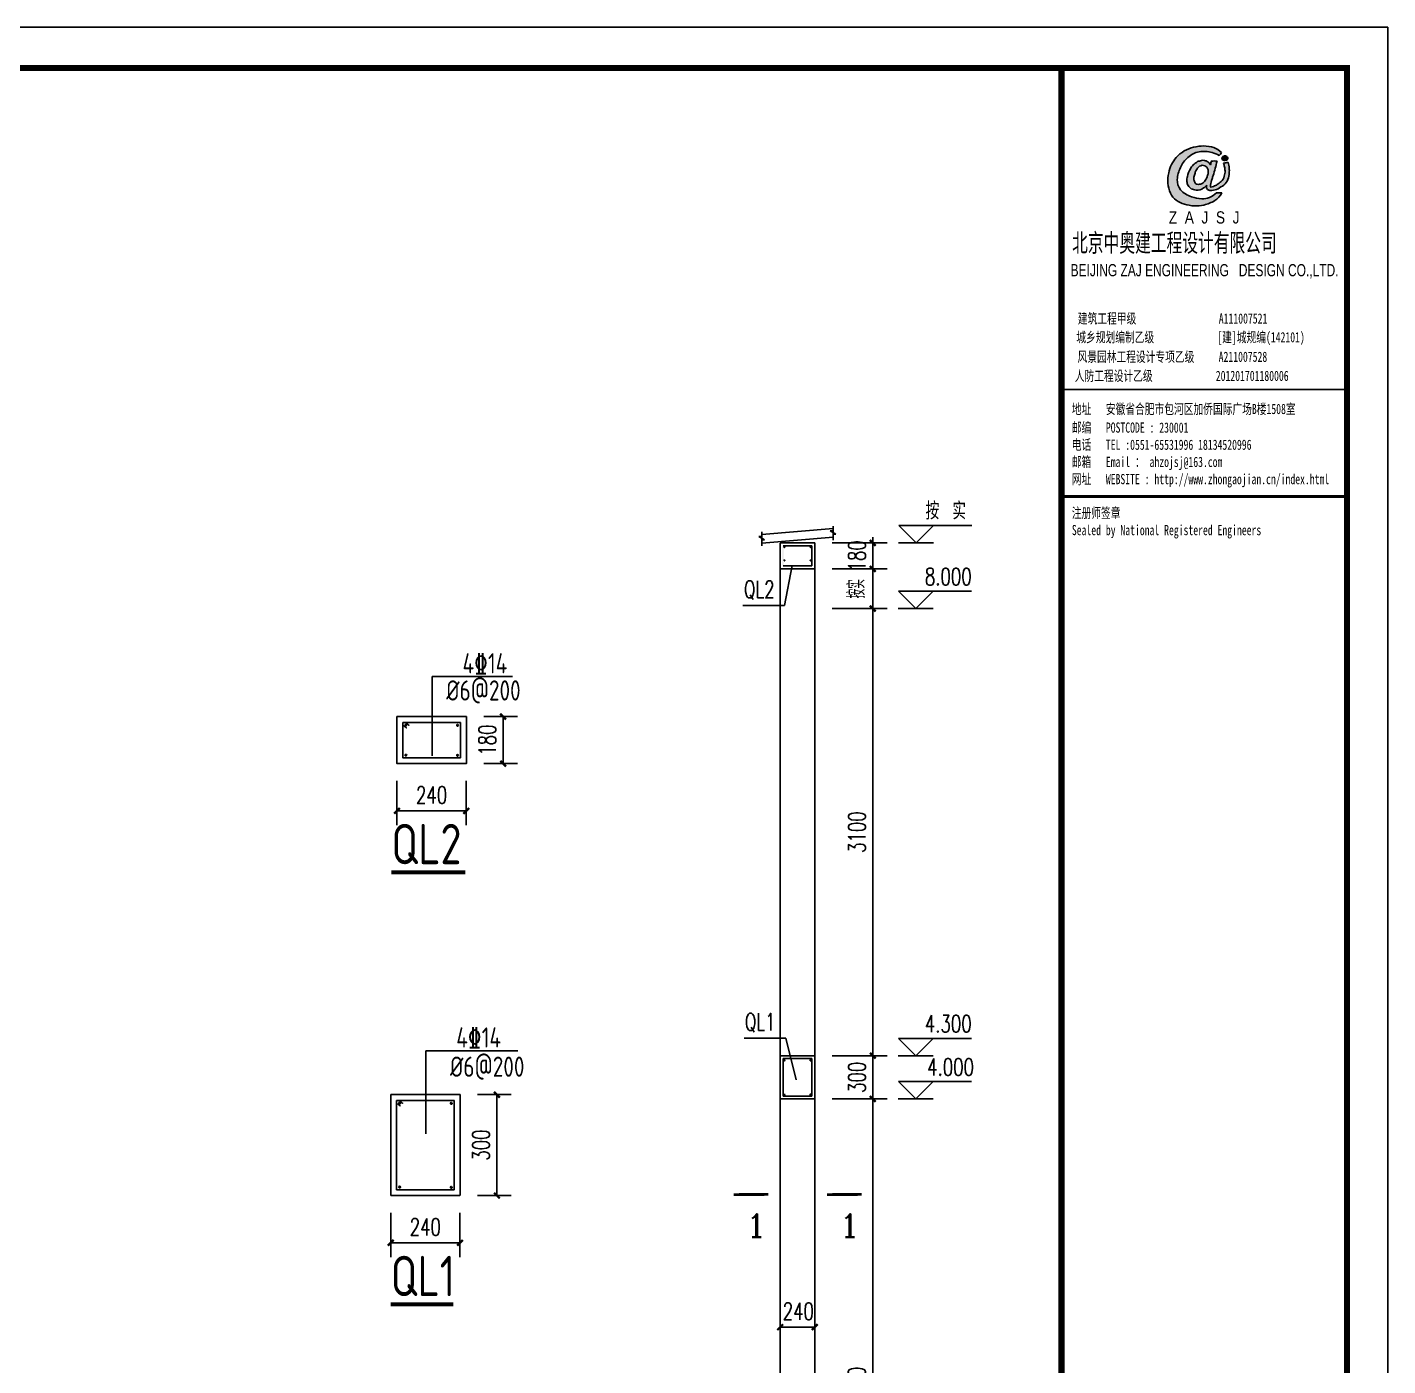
# Model space of a CAD drawing. Extents: x 180850 to 1400258, y 48356 to 327067.
# Drawn here: x 378666 to 425838, y 85952 to 132356 of the extents above; entities that cross this region are included whole.
import ezdxf
from ezdxf.enums import TextEntityAlignment as Align

# ---------------------------------------------------------------- set-up
doc = ezdxf.new("R2010")
doc.units = 0
doc.header["$LTSCALE"] = 1000
for name, color, linetype in [('DIM_ELEV', 3, 'Continuous'), ('DIM_IDEN', 3, 'Continuous'), ('DIM_LEAD', 3, 'Continuous'), ('DIM_SYMB', 3, 'Continuous'), ('PUB_DIM', 3, 'Continuous'), ('PUB_TEXT', 7, 'Continuous'), ('PUB_TITLE', 4, 'Continuous'), ('WALL', 9, 'Continuous'), ('图签', 3, 'Continuous')]:
    doc.layers.add(name, color=color, linetype=linetype)
doc.styles.add('_gyy_title_Arial', font='arial.ttf', dxfattribs={"width": 0.7})
doc.styles.add('_gyy_title_ST', font='', dxfattribs={"width": 0.8})
doc.styles.add('_TCH_DIM', font='SIMPLEX', dxfattribs={"bigfont": 'GBCBIG'})
doc.styles.add('_TCH_DIM_T3', font='SIMPLEX', dxfattribs={"width": 0.705882, "bigfont": 'GBCBIG'})
doc.styles.add('_TCH_LABEL', font='COMPLEX', dxfattribs={"bigfont": 'GBCBIG'})
doc.styles.add('C', font='tssdeng.shx', dxfattribs={"height": 3, "bigfont": 'tssdchn.shx'})
doc.styles.add('HZ', font='txt.shx', dxfattribs={"width": 0.8, "bigfont": '000hztxt.shx'})
doc.styles.get('_gyy_title_ST').set_extended_font_data('SimSun')
doc.dimstyles.new('_TCH_ARCH&&200', dxfattribs={"dimtxt": 595, "dimasz": 200, "dimexe": 500, "dimexo": 600, "dimgap": 252.5, "dimtad": 1, "dimdec": 0, "dimzin": 0, "dimdsep": 46, "dimtxsty": '_TCH_DIM_T3', "dimblk": 'ARCHTICK', "dimcen": 0.09, "dimclrt": 7, "dimazin": 2, "dimtfac": 1, "dimtdec": 0, "dimtix": 1, "dimtmove": 2, "dimatfit": 3, "dimfxl": 1, "dimtolj": 1, "dimtzin": 0, "dimarcsym": 0})

# ---------------------------------------------------------------- blocks, each defined once
blk = doc.blocks.new('_ArchTick')
at = {"color": 0, "linetype": 'ByBlock', "const_width": 0.4}
blk.add_lwpolyline([(-0.5, -0.5), (0.5, 0.5)], dxfattribs=at)
blk = doc.blocks.new('*D917')
at = {"layer": 'Defpoints', "color": 0, "transparency": 16777216}
for p in [(405977, 95202), (407982, 95201), (405972, 75202)]:
    blk.add_point(p, dxfattribs=at)
at = {"layer": 'PUB_DIM', "color": 0, "lineweight": -2, "transparency": 16777216}
for p, q in [((406577, 95202), (408482, 95201)), ((407977, 75201), (407982, 95201)), ((406572, 75201), (408477, 75201))]:
    blk.add_line(p, q, dxfattribs=at)
at = {"layer": 'PUB_DIM', "color": 0, "lineweight": -2, "transparency": 16777216, "xscale": 200, "yscale": 200, "zscale": 200}
for p, rotation in [((407982, 95201), 89.98567619658759), ((407977, 75201), 269.9856761965876)]:
    blk.add_blockref('_ArchTick', p, dxfattribs=dict(at, rotation=rotation))
at = {"layer": 'PUB_DIM', "color": 7, "transparency": 16777216, "insert": (407429, 85201), "char_height": 595, "attachment_point": 5, "rotation": 89.9857, "style": '_TCH_DIM_T3'}
blk.add_mtext('\\A1;4000', dxfattribs=at)
blk = doc.blocks.new('*D918')
at = {"layer": 'Defpoints', "color": 0, "transparency": 16777216}
for p in [(405977, 96702), (407982, 96702), (405977, 95202)]:
    blk.add_point(p, dxfattribs=at)
at = {"layer": 'PUB_DIM', "color": 0, "lineweight": -2, "transparency": 16777216}
for p, q in [((407982, 96702), (407982, 96902)), ((406577, 96702), (408482, 96702)), ((407982, 95202), (407982, 96702)), ((406577, 95202), (408482, 95202)), ((407982, 95202), (407982, 95002))]:
    blk.add_line(p, q, dxfattribs=at)
at = {"layer": 'PUB_DIM', "color": 0, "lineweight": -2, "transparency": 16777216, "xscale": 200, "yscale": 200, "zscale": 200}
for p, rotation in [((407982, 96702), 270), ((407982, 95202), 90)]:
    blk.add_blockref('_ArchTick', p, dxfattribs=dict(at, rotation=rotation))
at = {"layer": 'PUB_DIM', "color": 7, "transparency": 16777216, "insert": (407432, 95952), "char_height": 595, "attachment_point": 5, "rotation": 90, "style": '_TCH_DIM_T3'}
blk.add_mtext('\\A1;300', dxfattribs=at)
blk = doc.blocks.new('*D919')
at = {"layer": 'Defpoints', "color": 0, "transparency": 16777216}
for p in [(404772, 88831), (405972, 88831), (405972, 87292)]:
    blk.add_point(p, dxfattribs=at)
at = {"layer": 'PUB_DIM', "color": 0, "lineweight": -2, "transparency": 16777216}
for p, q in [((404772, 88231), (404772, 86792)), ((405972, 88231), (405972, 86792)), ((404772, 87292), (405972, 87292))]:
    blk.add_line(p, q, dxfattribs=at)
at = {"layer": 'PUB_DIM', "color": 0, "lineweight": -2, "transparency": 16777216, "xscale": 200, "yscale": 200, "zscale": 200, "rotation": 180}
blk.add_blockref('_ArchTick', (404772, 87292), dxfattribs=at)
at = {"layer": 'PUB_DIM', "color": 0, "lineweight": -2, "transparency": 16777216, "xscale": 200, "yscale": 200, "zscale": 200}
blk.add_blockref('_ArchTick', (405972, 87292), dxfattribs=at)
at = {"layer": 'PUB_DIM', "color": 7, "transparency": 16777216, "insert": (405400, 87842), "char_height": 595, "attachment_point": 5, "style": '_TCH_DIM_T3'}
blk.add_mtext('\\A1;240', dxfattribs=at)
blk = doc.blocks.new('*D920')
at = {"layer": 'Defpoints', "color": 0, "transparency": 16777216}
for p in [(391268, 91854), (393668, 91854), (393668, 90216)]:
    blk.add_point(p, dxfattribs=at)
at = {"layer": 'PUB_DIM', "color": 0, "lineweight": -2, "transparency": 16777216}
for p, q in [((391268, 91254), (391268, 89716)), ((393668, 91254), (393668, 89716)), ((391268, 90216), (393668, 90216))]:
    blk.add_line(p, q, dxfattribs=at)
at = {"layer": 'PUB_DIM', "color": 0, "lineweight": -2, "transparency": 16777216, "xscale": 200, "yscale": 200, "zscale": 200, "rotation": 180}
blk.add_blockref('_ArchTick', (391268, 90216), dxfattribs=at)
at = {"layer": 'PUB_DIM', "color": 0, "lineweight": -2, "transparency": 16777216, "xscale": 200, "yscale": 200, "zscale": 200}
blk.add_blockref('_ArchTick', (393668, 90216), dxfattribs=at)
at = {"layer": 'PUB_DIM', "color": 7, "transparency": 16777216, "insert": (392468, 90766), "char_height": 595, "attachment_point": 5, "style": '_TCH_DIM_T3'}
blk.add_mtext('\\A1;240', dxfattribs=at)
blk = doc.blocks.new('*D921')
at = {"layer": 'Defpoints', "color": 0, "transparency": 16777216}
for p in [(393678, 95351), (394950, 95351), (393678, 91854)]:
    blk.add_point(p, dxfattribs=at)
at = {"layer": 'PUB_DIM', "color": 0, "lineweight": -2, "transparency": 16777216}
for p, q in [((394278, 95351), (395450, 95351)), ((394950, 91854), (394950, 95351)), ((394278, 91854), (395450, 91854))]:
    blk.add_line(p, q, dxfattribs=at)
at = {"layer": 'PUB_DIM', "color": 0, "lineweight": -2, "transparency": 16777216, "xscale": 200, "yscale": 200, "zscale": 200}
for p, rotation in [((394950, 95351), 90), ((394950, 91854), 270)]:
    blk.add_blockref('_ArchTick', p, dxfattribs=dict(at, rotation=rotation))
at = {"layer": 'PUB_DIM', "color": 7, "transparency": 16777216, "insert": (394400, 93603), "char_height": 595, "attachment_point": 5, "rotation": 90, "style": '_TCH_DIM_T3'}
blk.add_mtext('\\A1;300', dxfattribs=at)
blk = doc.blocks.new('*D922')
at = {"layer": 'Defpoints', "color": 0, "transparency": 16777216}
for p in [(391486, 106827), (393886, 106827), (393886, 105189)]:
    blk.add_point(p, dxfattribs=at)
at = {"layer": 'PUB_DIM', "color": 0, "lineweight": -2, "transparency": 16777216}
for p, q in [((391486, 106227), (391486, 104689)), ((393886, 106227), (393886, 104689)), ((391486, 105189), (393886, 105189))]:
    blk.add_line(p, q, dxfattribs=at)
at = {"layer": 'PUB_DIM', "color": 0, "lineweight": -2, "transparency": 16777216, "xscale": 200, "yscale": 200, "zscale": 200, "rotation": 180}
blk.add_blockref('_ArchTick', (391486, 105189), dxfattribs=at)
at = {"layer": 'PUB_DIM', "color": 0, "lineweight": -2, "transparency": 16777216, "xscale": 200, "yscale": 200, "zscale": 200}
blk.add_blockref('_ArchTick', (393886, 105189), dxfattribs=at)
at = {"layer": 'PUB_DIM', "color": 7, "transparency": 16777216, "insert": (392686, 105739), "char_height": 595, "attachment_point": 5, "style": '_TCH_DIM_T3'}
blk.add_mtext('\\A1;240', dxfattribs=at)
blk = doc.blocks.new('*D923')
at = {"layer": 'Defpoints', "color": 0, "transparency": 16777216}
for p in [(393896, 108457), (395167, 108457), (393896, 106827)]:
    blk.add_point(p, dxfattribs=at)
at = {"layer": 'PUB_DIM', "color": 0, "lineweight": -2, "transparency": 16777216}
for p, q in [((394496, 108457), (395667, 108457)), ((395167, 106827), (395167, 108457)), ((394496, 106827), (395667, 106827))]:
    blk.add_line(p, q, dxfattribs=at)
at = {"layer": 'PUB_DIM', "color": 0, "lineweight": -2, "transparency": 16777216, "xscale": 200, "yscale": 200, "zscale": 200}
for p, rotation in [((395167, 108457), 90), ((395167, 106827), 270)]:
    blk.add_blockref('_ArchTick', p, dxfattribs=dict(at, rotation=rotation))
at = {"layer": 'PUB_DIM', "color": 7, "transparency": 16777216, "insert": (394617, 107642), "char_height": 595, "attachment_point": 5, "rotation": 90, "style": '_TCH_DIM_T3'}
blk.add_mtext('\\A1;180', dxfattribs=at)
blk = doc.blocks.new('*D927')
at = {"layer": 'Defpoints', "color": 0, "transparency": 16777216}
for p in [(405972, 114479), (405972, 113579), (407982, 113579)]:
    blk.add_point(p, dxfattribs=at)
at = {"layer": 'PUB_DIM', "color": 0, "lineweight": -2, "transparency": 16777216}
for p, q in [((407982, 114479), (407982, 114679)), ((406572, 114479), (408482, 114479)), ((407982, 114479), (407982, 113579)), ((406572, 113579), (408482, 113579)), ((407982, 113579), (407982, 113379))]:
    blk.add_line(p, q, dxfattribs=at)
at = {"layer": 'PUB_DIM', "color": 0, "lineweight": -2, "transparency": 16777216, "xscale": 200, "yscale": 200, "zscale": 200}
for p, rotation in [((407982, 114479), 270), ((407982, 113579), 90)]:
    blk.add_blockref('_ArchTick', p, dxfattribs=dict(at, rotation=rotation))
at = {"layer": 'PUB_DIM', "color": 7, "transparency": 16777216, "insert": (407432, 114029), "char_height": 595, "attachment_point": 5, "rotation": 90, "style": '_TCH_DIM_T3'}
blk.add_mtext('\\A1;180', dxfattribs=at)
blk = doc.blocks.new('*D926')
at = {"layer": 'Defpoints', "color": 0, "transparency": 16777216}
for p in [(405972, 113579), (407982, 113579), (405972, 112202)]:
    blk.add_point(p, dxfattribs=at)
at = {"layer": 'PUB_DIM', "color": 0, "lineweight": -2, "transparency": 16777216}
for p, q in [((406572, 113579), (408482, 113579)), ((407982, 112202), (407982, 113579)), ((406572, 112202), (408482, 112202))]:
    blk.add_line(p, q, dxfattribs=at)
at = {"layer": 'PUB_DIM', "color": 0, "lineweight": -2, "transparency": 16777216, "xscale": 200, "yscale": 200, "zscale": 200}
for p, rotation in [((407982, 113579), 90), ((407982, 112202), 270)]:
    blk.add_blockref('_ArchTick', p, dxfattribs=dict(at, rotation=rotation))
at = {"layer": 'PUB_DIM', "color": 7, "transparency": 16777216, "insert": (407412, 112890), "char_height": 595, "attachment_point": 5, "rotation": 90, "style": '_TCH_DIM_T3'}
blk.add_mtext('\\A1;按实', dxfattribs=at)
blk = doc.blocks.new('*D928')
at = {"layer": 'Defpoints', "color": 0, "transparency": 16777216}
for p in [(405972, 112202), (407982, 112202), (405972, 96702)]:
    blk.add_point(p, dxfattribs=at)
at = {"layer": 'PUB_DIM', "color": 0, "lineweight": -2, "transparency": 16777216}
for p, q in [((406572, 112202), (408482, 112202)), ((407982, 96702), (407982, 112202)), ((406572, 96702), (408482, 96702))]:
    blk.add_line(p, q, dxfattribs=at)
at = {"layer": 'PUB_DIM', "color": 0, "lineweight": -2, "transparency": 16777216, "xscale": 200, "yscale": 200, "zscale": 200}
for p, rotation in [((407982, 112202), 90), ((407982, 96702), 270)]:
    blk.add_blockref('_ArchTick', p, dxfattribs=dict(at, rotation=rotation))
at = {"layer": 'PUB_DIM', "color": 7, "transparency": 16777216, "insert": (407432, 104452), "char_height": 595, "attachment_point": 5, "rotation": 90, "style": '_TCH_DIM_T3'}
blk.add_mtext('\\A1;3100', dxfattribs=at)
blk = doc.blocks.new('dd')
at = {"layer": '图签'}
h = blk.add_hatch(color=5, dxfattribs=at)
h.set_gradient(color1=(0, 0, 255), color2=(36, 36, 255), one_color=1, tint=0.57)
h.paths.add_polyline_path([(452, 1270, -0.093206), (531, 1562, -0.136321), (716, 1807, -0.161039), (988, 1948, -0.108591), (1307, 1935, -0.049497), (1479, 1861, 0.062627), (1539, 1932, 0.094388), (1351, 2056, 0.136326), (854, 2062, 0.161722), (430, 1810, 0.133661), (243, 1435, 0.158414), (286, 937, 0.22517), (632, 669, 0.138663), (1107, 646, 0.074676), (1375, 753, 0.125344), (1543, 944, 0.006312), (1413, 948, -0.090385), (1244, 833, -0.096745), (1053, 797, -0.073845), (803, 850, -0.140868), (530, 1020, -0.160753)])
h = blk.add_hatch(color=5, dxfattribs=at)
h.set_gradient(color1=(0, 0, 255), color2=(36, 36, 255), one_color=1, tint=0.57)
h.paths.add_polyline_path([(1306, 1289, 0.011169), (1334, 1370, 0.005807), (1431, 1724, 0.01105), (1292, 1724, 0.016796), (1267, 1634, 0.125943), (1203, 1704, 0.083806), (1120, 1739, 0.082879), (1047, 1739, -0.008503), (952, 1710, 0.060057), (844, 1628, 0.086078), (774, 1532, 0.099424), (705, 1347, 0.12153), (690, 1225, 0.102644), (719, 1122, 0.056648), (797, 1042, 0.092914), (913, 1013, 0.194578), (1098, 1064, -0.002562), (1175, 1122, 0.064354), (1167, 1068, 0.172385), (1207, 1017, 0.105458), (1300, 1002, 0.086567), (1454, 1046, 0.047674), (1592, 1136, 0.166359), (1692, 1274, 0.096748), (1728, 1431, 0.03151), (1728, 1548, 0.041815), (1700, 1691, 0.007654), (1588, 1673, -0.009919), (1610, 1585, -0.068269), (1624, 1482, -0.105336), (1605, 1352, -0.14652), (1528, 1223, -0.070486), (1434, 1151, -0.077937), (1341, 1103, -0.127098), (1272, 1084, -0.114215), (1267, 1129, -0.007609)])
h.paths.add_polyline_path([(865, 1245, -0.099994), (863, 1328, -0.050974), (888, 1427, -0.120527), (938, 1529, -0.043888), (1002, 1595, -0.08446), (1063, 1619, -0.147309), (1127, 1607, -0.037474), (1177, 1572, -0.06931), (1209, 1507, -0.067662), (1213, 1431, -0.02676), (1211, 1413, 0.017209), (1183, 1329, -0.048815), (1120, 1223, -0.139096), (1046, 1163, -0.097991), (944, 1153, -0.085394), (909, 1169, -0.149141)], flags=16)
h = blk.add_hatch(color=1, dxfattribs=at)
h.set_gradient(color1=(255, 0, 0), color2=(255, 0, 0), tint=0.57)
h.paths.add_polyline_path([(1557, 1818, 0.386553), (1564, 1757, 0.170676), (1604, 1736, 0.082224), (1657, 1743, 0.087509), (1686, 1766, 0.264235), (1694, 1804, 0.244333), (1636, 1850, 0.30271)])
blk.add_lwpolyline([(1539, 1932, 0.094388), (1351, 2056, 0.136326), (854, 2062, 0.161722), (430, 1810, 0.133661), (243, 1435, 0.158414), (286, 937, 0.22517), (632, 669, 0.138663), (1107, 646, 0.074676), (1375, 753, 0.125344), (1543, 944, 0.006312), (1413, 948, -0.090385), (1244, 833, -0.096745), (1053, 797, -0.073845), (803, 850, -0.140868), (530, 1020, -0.160753), (452, 1270, -0.093206), (531, 1562, -0.136321), (716, 1807, -0.161039), (988, 1948, -0.108591), (1307, 1935, -0.049497), (1479, 1861, 0.062627)], format="xyb", close=True, dxfattribs=at)
for points in [[(1431, 1724, 0.011041), (1292, 1724, 0.016796), (1267, 1634, 0.125943), (1203, 1704, 0.083806), (1120, 1739, 0.082879), (1047, 1739, -0.008503), (952, 1710, 0.060057), (844, 1628, 0.086078), (774, 1532, 0.099424), (705, 1347, 0.12153), (690, 1225, 0.102644), (719, 1122, 0.056648), (797, 1042, 0.092914), (913, 1013, 0.194578), (1098, 1064, -0.002562), (1175, 1122, 0.064354), (1167, 1068, 0.172385), (1207, 1017, 0.105458), (1300, 1002, 0.086567), (1454, 1046, 0.047674), (1592, 1136, 0.166359), (1692, 1274, 0.096748), (1728, 1431, 0.03151), (1728, 1548, 0.041815), (1700, 1691, 0.007654), (1588, 1673, -0.009919), (1610, 1585, -0.068269), (1624, 1482, -0.105336), (1605, 1352, -0.14652), (1528, 1223, -0.070486), (1434, 1151, -0.077937), (1341, 1103, -0.127098), (1272, 1084, -0.114215), (1267, 1129, -0.007609), (1306, 1289, 0.011169), (1334, 1370, 0.005782), (1430, 1722, 0.069025)], [(1694, 1804, 0.243958), (1636, 1850, 0.303117), (1557, 1818, 0.386553), (1564, 1757, 0.170676), (1604, 1736, 0.082224), (1657, 1743, 0.087509), (1686, 1766, 0.264235), (1694, 1804, -7.823139)], [(1213, 1431, 0.067662), (1209, 1507, 0.06931), (1177, 1572, 0.037474), (1127, 1607, 0.147309), (1063, 1619, 0.08446), (1002, 1595, 0.043888), (938, 1529, 0.120527), (888, 1427, 0.050974), (863, 1328, 0.099994), (865, 1245, 0.149141), (909, 1169, 0.085394), (944, 1153, 0.097991), (1046, 1163, 0.139096), (1120, 1223, 0.048815), (1183, 1329, -0.017209), (1211, 1413, 0.02676), (1213, 1431, 0.441273)]]:
    blk.add_lwpolyline(points, format="xyb", dxfattribs=at)
at = {"insert": (246, 492), "char_height": 300, "width": 8000, "attachment_point": 1, "style": 'HZ'}
blk.add_mtext('{\\fArial|b0|i0|c0|p32;Z  A  J  S  J}', dxfattribs=at)

msp = doc.modelspace()

# ---------------------------------------------------------------- hatches: boundary and pattern name
h = msp.add_hatch(color=256)
edge = h.paths.add_edge_path()
edge.add_ellipse((391794.44, 108161.78), major_axis=(-21.21, 21.21), ratio=1, start_angle=225, end_angle=405)
edge.add_ellipse((391794.44, 108161.78), major_axis=(-21.21, 21.21), ratio=1, start_angle=45, end_angle=225)
h = msp.add_hatch(color=256)
edge = h.paths.add_edge_path()
edge.add_ellipse((393585.35, 108155.84), major_axis=(-21.21, 21.21), ratio=1, start_angle=225, end_angle=405)
edge.add_ellipse((393585.35, 108155.84), major_axis=(-21.21, 21.21), ratio=1, start_angle=45, end_angle=225)
h = msp.add_hatch(color=256)
edge = h.paths.add_edge_path()
edge.add_ellipse((391794.44, 107119.13), major_axis=(-21.21, 21.21), ratio=1, start_angle=225, end_angle=405)
edge.add_ellipse((391794.44, 107119.13), major_axis=(-21.21, 21.21), ratio=1, start_angle=45, end_angle=225)
h = msp.add_hatch(color=256)
edge = h.paths.add_edge_path()
edge.add_ellipse((393585.35, 107113.19), major_axis=(-21.21, 21.21), ratio=1, start_angle=225, end_angle=405)
edge.add_ellipse((393585.35, 107113.19), major_axis=(-21.21, 21.21), ratio=1, start_angle=45, end_angle=225)
h = msp.add_hatch(color=256)
edge = h.paths.add_edge_path()
edge.add_ellipse((391576.79, 95056.46), major_axis=(-21.21, 21.21), ratio=1, start_angle=225, end_angle=405)
edge.add_ellipse((391576.79, 95056.46), major_axis=(-21.21, 21.21), ratio=1, start_angle=45, end_angle=225)
h = msp.add_hatch(color=256)
edge = h.paths.add_edge_path()
edge.add_ellipse((393367.69, 95050.51), major_axis=(-21.21, 21.21), ratio=1, start_angle=225, end_angle=405)
edge.add_ellipse((393367.69, 95050.51), major_axis=(-21.21, 21.21), ratio=1, start_angle=45, end_angle=225)
h = msp.add_hatch(color=256)
edge = h.paths.add_edge_path()
edge.add_ellipse((391576.79, 92145.61), major_axis=(-21.21, 21.21), ratio=1, start_angle=225, end_angle=405)
edge.add_ellipse((391576.79, 92145.61), major_axis=(-21.21, 21.21), ratio=1, start_angle=45, end_angle=225)
h = msp.add_hatch(color=256)
edge = h.paths.add_edge_path()
edge.add_ellipse((393367.69, 92139.66), major_axis=(-21.21, 21.21), ratio=1, start_angle=225, end_angle=405)
edge.add_ellipse((393367.69, 92139.66), major_axis=(-21.21, 21.21), ratio=1, start_angle=45, end_angle=225)

# ---------------------------------------------------------------- linework, layer by layer
for p, q in [((404031.94, 114704.67), (404222.82, 114580.04)), ((404133.35, 114704.67), (404031.94, 114704.67)), ((404133.35, 114775.49), (406605.92, 114973.3)), ((404133.35, 114864.57), (404133.35, 114373.34)), ((404133.35, 114474.54), (406605.92, 114672.34)), ((406605.92, 114902.48), (406504.52, 114902.48)), ((406504.52, 114902.48), (406695.39, 114777.84)), ((406605.92, 115062.38), (406605.92, 114571.15)), ((406695.39, 114777.84), (406605.92, 114777.84)), ((404222.82, 114580.04), (404133.35, 114580.04)), ((405871.78, 114379.18), (404871.78, 114379.18)), ((405871.78, 113679.18), (405871.78, 114379.18)), ((405871.78, 113679.18), (404871.78, 113679.18)), ((391485.73, 108456.72), (393895.73, 108456.72)), ((391485.73, 106827.4), (391485.73, 108456.72)), ((391685.73, 108256.72), (393685.73, 108256.72)), ((391685.73, 107027.4), (391685.73, 108256.72)), ((393685.73, 107027.4), (393685.73, 108256.72)), ((393895.73, 108456.72), (393895.73, 106827.4)), ((391485.73, 106827.4), (393885.73, 106827.4)), ((391485.73, 106827.4), (393885.73, 106827.4)), ((391685.73, 107027.4), (393685.73, 107027.4)), ((404871.78, 96600.2), (405871.78, 96600.2)), ((404871.78, 95301.77), (404871.78, 96600.2)), ((405871.78, 95301.77), (405871.78, 96600.2)), ((391268.07, 95351.4), (393678.07, 95351.4)), ((391268.07, 91853.88), (391268.07, 95351.4)), ((393678.07, 95351.4), (393678.07, 91853.88)), ((404871.78, 95301.77), (405871.78, 95301.77)), ((391468.07, 95151.4), (393468.07, 95151.4)), ((391468.07, 92053.88), (391468.07, 95151.4)), ((393468.07, 92053.88), (393468.07, 95151.4)), ((404771.78, 95201.77), (405971.78, 95201.77)), ((391468.07, 92053.88), (393468.07, 92053.88)), ((391268.07, 91853.88), (393668.07, 91853.88)), ((391268.07, 91853.88), (393668.07, 91853.88))]:
    msp.add_line(p, q)
at = {"color": 4}
for p, q in [((405971.78, 114479.18), (404771.78, 114479.18)), ((404771.78, 113579.18), (405971.78, 113579.18)), ((404771.78, 95201.77), (405971.78, 95201.77))]:
    msp.add_line(p, q, dxfattribs=at)
at = {"color": 3}
for p, q in [((392703.13, 109842.82), (392703.13, 107094.27)), ((392703.13, 109842.82), (395492.62, 109842.82)), ((392485.47, 96872.1), (392485.47, 93988.95)), ((392485.47, 96872.1), (395678.18, 96872.1))]:
    msp.add_line(p, q, dxfattribs=at)
at = {"const_width": 50}
for points in [[(391710.73, 108144.99), (391826.82, 108055.32)], [(391804.59, 108231.72), (391915.48, 108144.99)], [(391493.07, 95039.66), (391609.17, 94949.99)], [(391586.94, 95126.4), (391697.82, 95039.66)]]:
    msp.add_lwpolyline(points, dxfattribs=at)
msp.add_lwpolyline([(404771.78, 96702.2), (405971.78, 96702.2), (405971.78, 95201.77), (404771.78, 95201.77)], close=True)
at = {"extrusion": (0, 0, -1)}
for centre, start_param, end_param in [((404918.02, 114335.29), 0.79638055, 3.93797321), ((404918.02, 114335.29), 3.93797321, 7.07956586), ((404918.02, 113875.24), 0.79638055, 3.93797321), ((404918.02, 113875.24), 3.93797321, 7.07956586)]:
    msp.add_ellipse(centre, major_axis=(10.72, 10.73), ratio=0.97855688, start_param=start_param, end_param=end_param, dxfattribs=at)
for centre, major_axis, ratio, start_param, end_param in [((405825.55, 114335.29), (-10.72, 10.73), 0.97855688, 3.93797321, 7.07956586), ((405825.55, 114335.29), (-10.72, 10.73), 0.97855688, 0.79638055, 3.93797321), ((405825.55, 113875.24), (-10.72, 10.73), 0.97855688, 3.93797321, 7.07956586), ((405825.55, 113875.24), (-10.72, 10.73), 0.97855688, 0.79638055, 3.93797321), ((391794.44, 108161.78), (-21.21, 21.21), 1, 3.92699082, 7.06858347), ((391794.44, 108161.78), (-21.21, 21.21), 1, 0.78539816, 3.92699082), ((393585.35, 108155.84), (-21.21, 21.21), 1, 3.92699082, 7.06858347), ((393585.35, 108155.84), (-21.21, 21.21), 1, 0.78539816, 3.92699082), ((391794.44, 107119.13), (-21.21, 21.21), 1, 3.92699082, 7.06858347), ((391794.44, 107119.13), (-21.21, 21.21), 1, 0.78539816, 3.92699082), ((393585.35, 107113.19), (-21.21, 21.21), 1, 3.92699082, 7.06858347), ((393585.35, 107113.19), (-21.21, 21.21), 1, 0.78539816, 3.92699082), ((404926.14, 96538.73), (-10.72, 10.72), 0.97859186, 3.93796684, 7.07955949), ((404926.14, 96538.73), (-10.72, 10.72), 0.97859186, 0.79637418, 3.93796684), ((405821.6, 96541.71), (-10.72, 10.72), 0.97859186, 3.93796684, 7.07955949), ((405821.6, 96541.71), (-10.72, 10.72), 0.97859186, 0.79637418, 3.93796684), ((404926.14, 95349.25), (-10.72, 10.72), 0.97859186, 3.93796684, 7.07955949), ((404926.14, 95349.25), (-10.72, 10.72), 0.97859186, 0.79637418, 3.93796684), ((405821.6, 95352.22), (-10.72, 10.72), 0.97859186, 3.93796684, 7.07955949), ((405821.6, 95352.22), (-10.72, 10.72), 0.97859186, 0.79637418, 3.93796684), ((391576.79, 95056.46), (-21.21, 21.21), 1, 3.92699082, 7.06858347), ((391576.79, 95056.46), (-21.21, 21.21), 1, 0.78539816, 3.92699082), ((393367.69, 95050.51), (-21.21, 21.21), 1, 3.92699082, 7.06858347), ((393367.69, 95050.51), (-21.21, 21.21), 1, 0.78539816, 3.92699082), ((391576.79, 92145.61), (-21.21, 21.21), 1, 3.92699082, 7.06858347), ((391576.79, 92145.61), (-21.21, 21.21), 1, 0.78539816, 3.92699082), ((393367.69, 92139.66), (-21.21, 21.21), 1, 3.92699082, 7.06858347), ((393367.69, 92139.66), (-21.21, 21.21), 1, 0.78539816, 3.92699082)]:
    msp.add_ellipse(centre, major_axis=major_axis, ratio=ratio, start_param=start_param, end_param=end_param)
for points in [[(404867.3, 114391.68), (404859.28, 114361.9), (405884.28, 114391.68), (405859.28, 114366.68)], [(404859.28, 114391.68), (404884.28, 114366.68), (404859.28, 113666.68), (404884.28, 113691.68)], [(405884.28, 114391.68), (405859.28, 114366.68), (405884.28, 113666.68), (405859.28, 113691.68)], [(405884.28, 113666.68), (405859.28, 113691.68), (404860.61, 113666.68), (404885.61, 113691.68)], [(391710.73, 108256.72), (391660.73, 108256.72), (391710.73, 107052.4), (391660.73, 107002.4)], [(393660.73, 108231.72), (393710.73, 108281.72), (391686.17, 108231.72), (391686.17, 108281.72)], [(393660.73, 107052.4), (393710.73, 107002.4), (393660.73, 108231.72), (393710.73, 108281.72)], [(391710.73, 107052.4), (391660.73, 107002.4), (393660.73, 107052.4), (393710.73, 107002.4)], [(404884.28, 96600.2), (404859.28, 96600.2), (404884.28, 95314.27), (404859.28, 95289.27)], [(405859.28, 96587.7), (405884.28, 96612.7), (404872.01, 96587.7), (404872.01, 96612.7)], [(405859.28, 95314.27), (405884.28, 95289.27), (405859.28, 96587.7), (405884.28, 96612.7)], [(404884.28, 95314.27), (404859.28, 95289.27), (405859.28, 95314.27), (405884.28, 95289.27)], [(391493.07, 95151.4), (391443.07, 95151.4), (391493.07, 92078.88), (391443.07, 92028.88)], [(393443.07, 95126.4), (393493.07, 95176.4), (391468.52, 95126.4), (391468.52, 95176.4)], [(393443.07, 92078.88), (393493.07, 92028.88), (393443.07, 95126.4), (393493.07, 95176.4)], [(391493.07, 92078.88), (391443.07, 92028.88), (393443.07, 92078.88), (393493.07, 92028.88)]]:
    msp.add_trace(points)
at = {"layer": 'DIM_ELEV'}
for p, q in [((409487.46, 114479.18), (408887.46, 115079.18)), ((408887.46, 115079.18), (411419.46, 115079.18)), ((409487.46, 114479.18), (410087.46, 115079.18)), ((408868.67, 114479.18), (410087.46, 114479.18)), ((409477.57, 112201.58), (408877.57, 112801.58)), ((408877.57, 112801.58), (411409.57, 112801.58)), ((409477.57, 112201.58), (410077.57, 112801.58)), ((408858.77, 112201.58), (410077.57, 112201.58)), ((409477.57, 96702.2), (408877.57, 97302.2)), ((408877.57, 97302.2), (411409.57, 97302.2)), ((409477.57, 96702.2), (410077.57, 97302.2)), ((408858.77, 96702.2), (410077.57, 96702.2)), ((409477.57, 95201.77), (408877.57, 95801.77)), ((408877.57, 95801.77), (411409.57, 95801.77)), ((409477.57, 95201.77), (410077.57, 95801.77)), ((408858.77, 95201.77), (410077.57, 95201.77))]:
    msp.add_line(p, q, dxfattribs=at)
at = {"layer": 'DIM_IDEN'}
msp.add_lwpolyline([(391485.73, 108456.72), (393895.73, 108456.72), (393895.73, 106827.4), (391485.73, 106827.4)], close=True, dxfattribs=at)
at = {"layer": 'DIM_LEAD'}
for p, q in [((405183.57, 113691.68), (404926.11, 112303.08)), ((404926.11, 112303.08), (403480.04, 112303.08)), ((404963.57, 97309.02), (403522.47, 97309.02)), ((405330, 95860.92), (404963.57, 97309.02))]:
    msp.add_line(p, q, dxfattribs=at)
at = {"layer": 'DIM_SYMB'}
for points, const_width in [([(391288.66, 103059.74), (393851.74, 103059.74)], 140), ([(403155.84, 91884.68), (404366.03, 91895.12)], 100), ([(406390.02, 91884.68), (407600.21, 91895.12)], 100), ([(391264.85, 88086.22), (393440.24, 88086.22)], 140)]:
    msp.add_lwpolyline(points, dxfattribs=dict(at, const_width=const_width))
at = {"layer": 'PUB_TITLE'}
msp.add_line((414524.57, 119795.89), (424423.55, 119795.89), dxfattribs=at)
msp.add_lwpolyline([(306908.52, 132355.95), (425837.69, 132355.95), (425837.69, 48356.03), (306908.52, 48356.03)], close=True, dxfattribs=at)
at = {"layer": 'PUB_TITLE', "const_width": 212.12}
for points in [[(310443.87, 49770.17), (310443.87, 130941.81), (424423.55, 130941.81), (424423.55, 49770.17)], [(414524.57, 130941.81), (424423.55, 130941.81), (424423.55, 49770.17), (414524.57, 49770.17)]]:
    msp.add_lwpolyline(points, close=True, dxfattribs=at)
at = {"layer": 'PUB_TITLE', "const_width": 98.99}
msp.add_lwpolyline([(414524.57, 116090.25), (424423.55, 116090.25)], dxfattribs=at)
at = {"layer": 'WALL'}
for points in [[(405971.78, 71280.54), (405971.78, 114479.18), (404771.78, 114479.18)], [(404771.78, 114468.8), (404771.78, 71280.54)]]:
    msp.add_lwpolyline(points, dxfattribs=at)

# ---------------------------------------------------------------- block references
at = {"layer": '图签', "xscale": 1.414139999943435, "yscale": 1.414139999943435, "zscale": 1.414139999943435}
msp.add_blockref('dd', (417898.15, 125279.07), dxfattribs=at)

# ---------------------------------------------------------------- texts
at = {"color": 1, "insert": (414892.78, 125218.11), "char_height": 718.1993, "width": 9393.6358, "attachment_point": 1, "style": 'HZ'}
msp.add_mtext('北京中奥建工程设计有限公司', dxfattribs=at)
at = {"layer": 'PUB_TEXT'}
for s, height, style, width, p in [('按 实', 600, '_TCH_DIM', 1.1, (409812.63, 115289.18)), ('8.000', 595, '_TCH_DIM', 0.705882, (409789.57, 113011.58)), ('QL2', 595, '_TCH_DIM', 0.705882, (403515.52, 112569.75)), ('4%%13214', 700, 'C', 0.8, (393759.25, 109956.15)), ('%%C6@200', 700, 'C', 0.8, (393192.08, 109013.84)), ('QL2', 1400, 'C', 0.8, (391288.66, 103339.74)), ('QL1', 595, '_TCH_DIM', 0.705882, (403546.57, 97575.69)), ('4%%13214', 700, 'C', 0.8, (393541.6, 96985.43)), ('4.300', 595, '_TCH_DIM', 0.705882, (409789.57, 97512.2)), ('%%C6@200', 700, 'C', 0.8, (393324.39, 95970.94)), ('4.000', 595, '_TCH_DIM', 0.705882, (409869.57, 96011.77)), ('QL1', 1400, 'C', 0.8, (391264.85, 88366.22))]:
    msp.add_text(s, height=height, dxfattribs=dict(at, style=style, width=width)).set_placement(p)
at = {"layer": 'PUB_TEXT', "style": '_TCH_LABEL'}
for p in [(403590.36, 90405.23), (406824.54, 90405.23)]:
    msp.add_text('1', height=811.18, dxfattribs=at).set_placement(p)
at = {"layer": 'PUB_TITLE', "width": 0.7}
for s, height, style, p in [('BEIJING ZAJ ENGINEERING   DESIGN CO.,LTD.', 424.2416, '_gyy_title_Arial', (419485.66, 123720.89)), ('建筑工程甲级                 A111007521             ', 353.5346, '_gyy_title_ST', (419471.44, 122082.57)), ('城乡规划编制乙级             [建]城规编(142101)', 353.5346, '_gyy_title_ST', (418999.36, 121433.95)), ('风景园林工程设计专项乙级     A211007528           ', 353.5346, '_gyy_title_ST', (419295.46, 120755.76)), ('人防工程设计乙级             201201701180006', 353.5346, '_gyy_title_ST', (418692.58, 120094.13))]:
    msp.add_text(s, height=height, dxfattribs=dict(at, style=style)).set_placement(p, align=Align.CENTER)
at = {"layer": 'PUB_TITLE', "style": '_gyy_title_ST', "width": 0.7}
for s, height, p in [('地址   安徽省合肥市包河区加侨国际广场B楼1508室', 353.5346, (414882.41, 118945.55)), ('邮编   POSTCODE : 230001', 353.5346, (414882.41, 118299.8)), ('电话   TEL :0551-65531996 18134520996', 353.5346, (414882.41, 117705.86)), ('邮箱   Email ： ahzojsj@163.com', 353.5346, (414882.41, 117111.92)), ('网址   WEBSITE : http://www.zhongaojian.cn/index.html', 353.5346, (414882.41, 116514.49)), ('注册师签章', 353.535, (414882.41, 115340.75)), ('Sealed by National Registered Engineers', 353.5346, (414884.33, 114746.81))]:
    msp.add_text(s, height=height, dxfattribs=at).set_placement(p)

# ---------------------------------------------------------------- dimensions: what is measured, and where the dimension line sits
at = {"layer": 'PUB_DIM'}
for base, p1, p2, picture, middle in [((407981.8, 113579.18), (405971.78, 114479.18), (405971.78, 113579.18), '*D927', (407431.8, 114029.18)), ((407981.8, 112201.58), (405971.78, 96702.2), (405971.78, 112201.58), '*D928', (407431.8, 104451.89))]:
    dim = msp.add_linear_dim(base=base, p1=p1, p2=p2, angle=90, dimstyle='_TCH_ARCH&&200', override={"dimlfac": 0.2}, dxfattribs=at)
    dim.commit()
    dim.dimension.update_dxf_attribs({"geometry": picture, "text_midpoint": middle})
for base, p1, p2, angle, text, picture, middle in [((407981.8, 113579.18), (405971.78, 112201.58), (405971.78, 113579.18), 270, '按实', '*D926', (407412.11, 112890.38)), ((395167.25, 108456.72), (393895.73, 106827.4), (393895.73, 108456.72), 90, '180', '*D923', (394617.25, 107642.06)), ((394949.59, 95351.4), (393678.07, 91853.88), (393678.07, 95351.4), 90, '300', '*D921', (394399.59, 93602.64))]:
    dim = msp.add_linear_dim(base=base, p1=p1, p2=p2, angle=angle, text=text, dimstyle='_TCH_ARCH&&200', override={"dimlfac": 0.2}, dxfattribs=at)
    dim.commit()
    dim.dimension.update_dxf_attribs({"geometry": picture, "text_midpoint": middle})
for base, p1, p2, picture, middle in [((393885.73, 105189.16), (391485.73, 106827.4), (393885.73, 106827.4), '*D922', (392685.73, 105739.16)), ((393668.07, 90215.63), (391268.07, 91853.88), (393668.07, 91853.88), '*D920', (392468.07, 90765.63))]:
    dim = msp.add_linear_dim(base=base, p1=p1, p2=p2, text='240', dimstyle='_TCH_ARCH&&200', override={"dimlfac": 0.2}, dxfattribs=at)
    dim.commit()
    dim.dimension.update_dxf_attribs({"geometry": picture, "text_midpoint": middle})
for p1, p2, override, picture, middle in [((405976.78, 95201.77), (405976.78, 96702.2), {"dimlfac": 0.2}, '*D918', (407431.8, 95951.99)), ((405971.78, 75201.58), (405976.78, 95201.77), {"dimscale": 1, "dimlfac": 0.2}, '*D917', (407429.3, 85201.31))]:
    dim = msp.add_aligned_dim(p1=p1, p2=p2, distance=-2005.01, dimstyle='_TCH_ARCH&&200', override=override, dxfattribs=at)
    dim.commit()
    dim.dimension.update_dxf_attribs({"geometry": picture, "text_midpoint": middle})
dim = msp.add_linear_dim(base=(405971.78, 87292.17), p1=(404771.78, 88830.77), p2=(405971.78, 88830.77), angle=0, dimstyle='_TCH_ARCH&&200', override={"dimlfac": 0.2}, dxfattribs=at)
dim.commit()
dim.dimension.update_dxf_attribs({"geometry": '*D919', "text_midpoint": (405399.85, 87842.17), "dimtype": 161})

doc.saveas('drawing.dxf')
